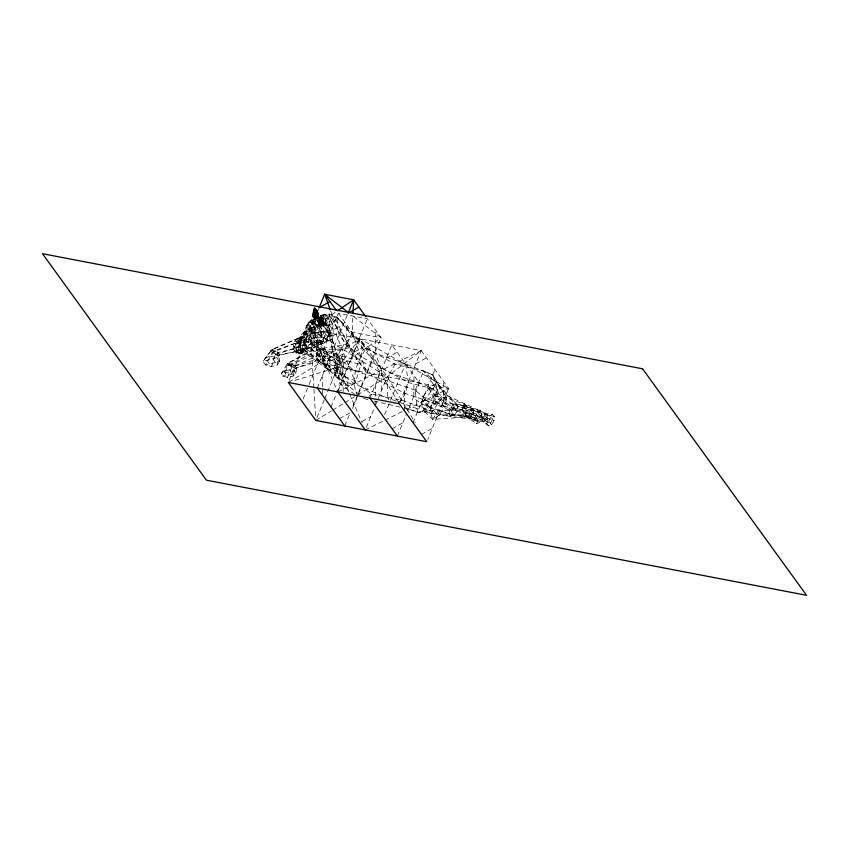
<?xml version="1.0" encoding="UTF-8"?>
<svg xmlns="http://www.w3.org/2000/svg" width="849" height="849" viewBox="0 0 849 849"><rect width="100%" height="100%" fill="white"/><g stroke="black" fill="none" stroke-linecap="round" stroke-linejoin="round"><path stroke-width="0.64" stroke-dasharray="4.25 3.18" d="M314.926 315.361L315.616 316.39L313.249 313.875L313.652 312.145L313.44 313.228L316.932 317.866L316.815 318.704L319.065 317.972L317.133 314.735L316.369 311.413L313.79 310.479L314.682 313.207L313.525 310.713L313.037 317.123L315.191 318.587C313.111 316.019 317.324 312.029 313.95 309.673C314.682 307.518 316.465 314.501 316.921 315.86C321.973 317.622 312.719 310.787 314.034 308.962C315.648 310.118 311.169 314.385 315.223 316.242L314.533 315.648L315.605 318.725L316.868 318.619C314.427 317.94 315.711 314.406 317.749 314.417C320.158 324.88 317.42 309.121 314.374 308.749C311.742 312.167 311.88 321.4 318.842 317.25M317.335 312.697L318.492 314.279C318.619 319.574 319.097 312.708 317.038 312.007L318.184 314.501L316.857 312.549C316.454 308.123 311.679 308.792 314.703 312.814L313.546 310.32L316.359 314.979L313.652 312.358L314.151 311.063C312.23 311.901 315.35 314.618 315.743 316.008L315.541 336.565M322.567 394.021L322.747 374.706M343.155 391.527L343.283 378.643M346.689 345.532L346.88 324.934M375.173 405.398L375.205 401.535M375.258 396.387L375.364 384.799M375.619 351.083L375.82 330.484M381.732 390.02L381.923 369.421M404.602 409.759L404.782 390.444M413.813 396.175L414.015 375.576M443.231 401.821L443.422 381.222M315.202 312.888L314.724 312.538L315.191 313.079L315.892 311.848L317.749 314.417C316.921 321.792 320.742 313.79 315.69 311.827C311.88 305.534 315.181 313.493 317.303 315.075L314.968 315.669L316.709 318.715L313.557 315.287L314.968 315.669L316.932 317.866L316.709 318.715L315.807 318.64L312.835 314.777L312.803 315.626L314.491 317.102L312.952 314.926L313.589 313.154L312.782 315.839L315.329 318.63L312.803 315.626L312.92 313.875L312.814 315.531C314.056 318.991 319.617 321.601 312.814 315.531L313.122 314.692L315.393 316.231L313.27 313.292L313.61 312.336M321.474 320.02L321.007 319.829C318.142 314.013 317.781 326.058 322.174 325.103L322.482 325.623L323.586 324.987L324.35 324.371L323.756 324.042C321.166 328.754 314.162 321.867 321.909 325.846L319.235 324.392L321.039 325.91L318.471 323.458L319.415 324.424C317.611 318.704 322.036 309.036 323.904 323.607C325.199 324.944 319.213 320.593 319.266 318.333C323.342 316.932 320.126 323.607 321.145 325.92L318.789 324.477L318.46 323.352L320.826 325.432C321.463 326.239 317.123 322.652 321.495 325.942L322.174 325.103L318.608 322.344L318.916 320.954L319.266 322.185L321.071 323.002C322.567 323.416 321.102 326.876 322.62 325.475L321.718 323.575M299.527 337.817C302.966 342.073 302.923 348.366 302.011 353.534L300.525 353.025C296.11 345.363 298.487 336.289 305.162 331.004C306.192 319.394 318.991 314.47 329.168 314.109C332.405 322.004 334.548 330.898 332.235 339.335L326.865 341.011L302.011 353.534L296.832 353.28L296.004 352.42L297.001 342.943L295.187 340.428C302.414 337.223 305.47 328.202 313.865 326.897C320.508 325.114 329.189 326.069 331.333 317.6L336.841 317.091L358.809 339.536L375.428 353.354L405.631 363.892L432.948 375.014L437.532 389.988L429.838 410.322L424.67 411.839L417.517 412.455L404.294 407.212M322.779 318.778L319.638 317.547L323.278 320.094L323.395 321.039L322.779 318.778L321.166 318.088C322.015 320.052 324.222 328.765 323.395 320.391L322.418 318.025L320.349 317.271L320.402 315.595C324.636 317.982 324.987 329.815 322.015 319.235L320.02 317.335L320.402 315.595C325.4 324.583 322.079 315.998 319.468 317.696M435.017 396.345C456.507 396.706 473.668 412.656 494.245 416.36L488.854 425.996L482.423 420.457L482.529 417.432L483.994 414.588L485.946 413.601L492.388 414.312L494.245 416.36L493.98 420.637L491.741 424.627L488.854 425.996L482.423 420.457L462.97 414.97L430.761 413.612L419.841 405.631M424.468 411.754L432.672 419.364L464.806 417.188L483.728 421.911L485.681 420.913L487.146 418.079L487.252 415.044L485.946 413.601L444.218 394.297L432.746 374.929L439.655 387.728L458.004 406.703L481.988 413.357L481.436 418.313L479.123 422.622L476.395 423.768L469.858 418.928L468.669 416.838L468.988 412.964L470.643 409.579L472.649 408.656L480.449 410.672L481.988 413.357L476.395 423.768L474.856 421.072L468.669 416.838L448.972 413.718L421.826 404.113L415.67 399.603M324.796 398.669L352.176 332.235L352.897 316.03L381.105 337.785L352.494 407.191M351.73 384.204L338.454 378.813L319.213 361.303L317.314 359.106L316.136 353.916L316.369 348.759L317.887 346.668L339.823 355.964L357.005 359.753M348.27 385.955L317.314 359.106L317.887 346.668L287.482 363.457L281.295 373.571L282.632 376.224L287.45 377.338L292.937 376.245L295.866 373.592L296.556 367.776L295.346 365.972L288.936 362.916L287.482 363.457L288.681 365.25L295.102 368.307L320.731 359.212L341.882 375.566L355.848 380.851M344.1 374.059L316.136 353.916L292.194 363.966L289.711 369.824L292.937 376.245L295.102 368.307L319.213 361.303L319.797 348.865L317.887 346.668M319.213 361.303L320.731 359.212L320.975 354.054L319.797 348.865L288.681 365.25L282.632 376.224L295.866 373.592L294.529 370.939L295.346 365.972L317.314 359.106M313.483 311.381L313.589 309.885M314.024 317.526C312.941 304.154 322.047 317.314 317.017 316.125L318.651 316.836L319.065 317.972L317.643 314.958L315.234 312.411L317.515 314.501L315.149 312.145C319.235 314.661 317.515 318.014 318.184 318.29L315.775 317.781L316.454 318.662L315.637 317.6L316.083 318.651M313.44 347.474L319.447 345.097C323.883 336.66 321.177 326.058 317.622 317.749L308.208 322.928C309.768 331.036 307.508 340.884 313.44 347.474C316.104 338.974 316.762 328.531 310.766 321.209L314.639 317.473L317.622 317.749L323.384 315.223L329.168 314.109L336.841 317.091L353.417 335.917L366.662 348.143L375.428 353.354L380.564 367.352L377.635 379.63L405.228 393.427L432.916 402.872M357.694 396.377C350.117 380.034 356.336 361.716 366.662 348.143L395.082 364.253L423.831 371.066L437.532 389.988L408.337 382.57L380.564 367.352L362.024 347.803L336.841 317.091L332.511 323.978C320.434 328.383 317.452 326.366 322.418 318.025L320.551 317.377M417.315 412.37L422.558 411.394L450.617 416.498L469.858 418.928L471.874 418.005L473.53 414.62L473.848 410.746L472.649 408.656L456.348 403.922L436.938 383.164L423.619 370.981M337.615 373.656L327.597 369.4L324.265 364.783L299.994 347.241L277.963 352.611L276.753 357.684L262.946 361.419L272.03 349.406L274.949 350.382L278.196 355.646L277.305 364.953L271.595 366.503L265.641 365.038L262.946 361.419L272.03 349.406L302.403 336.459C315.881 342.189 332.617 350.308 329.815 367.808L332.861 372.34M319.309 324.414L322.62 322.885L324.35 324.371L320.773 322.068L319.107 319.956M315.563 316.581L314.883 315.531L315.552 317.399L313.981 316.942L314.501 317.6L315.552 317.399L312.984 314.809L314.151 307.688M316.709 318.715L313.812 316.008L315.488 318.046L314.576 318.29L312.899 315.17L313.589 313.154L312.92 313.875L314.119 316.146C311.742 313.419 313.865 317.25 315.658 316.21L315.722 315.584L316.316 316.072L313.568 312.761L313.854 311.583M312.867 315.032L314.512 317.685M326.939 325.379L319.914 315.669L323.384 315.223C327.035 323.267 328.637 332.277 326.865 341.011L324.392 342.54C319.383 334.761 318.853 324.689 319.914 315.669L329.168 314.109L329.327 335.323L323.586 341.436C314.915 343.58 308.155 348.822 300.525 353.025L298.084 353.014L302.011 353.534L299.018 349.385L295.42 351.327L293.436 348.854L293.276 345.299L295.187 340.428L314.491 332.999L326.43 331.322L332.235 339.335C320.848 344.461 308.919 349.873 296.11 349.226L293.276 345.299C302.371 340.81 312.931 341.213 322.79 340.322L326.43 331.322L325.464 324.732L325.899 314.852L336.841 317.091L338.093 326.929L336.14 334.389L355.391 382.528L371.671 394.085L401.704 400.187L429.838 410.322M319.468 319.606L320.837 321.538L319.075 320.275L319.564 321.039L321.92 323.299L318.98 320.89L320.71 322.376C316.433 319.001 321.431 319.712 321.824 323.681M377.635 379.63L360.814 364.805L338.093 326.929L333.105 330.059L315.605 333.148L308.208 322.928L305.162 331.004C309.163 336.427 309.386 344.811 307.189 350.966C301.554 342.72 304.006 331.301 308.208 322.928L331.333 317.6L344.821 342.709L361.016 356.676L390.232 372.711L418.334 382.729L423.831 371.066L432.948 375.014M305.481 350.51L296.121 352.303L294.72 350.637L294.699 347.262L296.099 341.691C303.443 337.647 308.123 330.017 311.87 322.737L321.039 325.91L320.657 324.169L318.619 323.289L320.338 325.443L318.799 324.382L320.222 325.188M321.856 318.736L320.402 315.595L318.821 324.987L321.909 325.846M462.089 410.003L487.262 419.671L491.741 424.627L485.681 420.913L466.526 415.352L462.089 410.003L462.694 405.206L464.424 403.371L466.26 405.589L467.13 410.545L466.526 415.352L464.806 417.188L462.97 414.97L462.089 410.003L429.891 410.629L422.25 399.794L429.488 407.69L453.95 415.607L471.874 418.005L479.123 422.622L475.408 416.127L468.988 412.964L449.97 408.878L422.929 396.663L415.044 390.094M462.97 414.97L464.424 403.371M464.806 417.188L466.26 405.589M421.826 404.113L422.929 396.663L430.008 386.868L436.938 383.164L439.655 387.728L436.577 397.894L429.488 407.69L422.558 411.394L421.826 404.113L436.938 383.164M322.28 318.874L322.418 318.025L320.858 317.664M316.857 312.549L317.515 313.557L316.932 312.835C318.173 313.345 320.02 318.566 317.346 317.186L318.683 318.067L316.613 318.205L317.25 318.555L315.945 317.94L317.335 318.534M322.058 322.907L320.72 318.173L322.418 318.025L322.588 319.16M320.115 317.25L320.402 315.595L322.8 319.967M316.698 311.912L316.953 310.469L314.385 307.274L315.69 311.827M317.484 317.728L318.683 318.067L317.335 318.11L318.12 318.311L318.311 317.484L314.65 313.61L313.95 311.403M316.178 340.576L319.447 345.097L318.725 344.981C313.419 337.223 313.164 326.483 314.639 317.473L320.444 325.772M448.972 413.718L449.97 408.878L453.026 404.814L456.348 403.922L458.004 406.703L457.006 411.542L453.95 415.607L450.617 416.498L448.972 413.718L456.348 403.922M319.033 321.039L319.182 320.285M320.964 325.889L318.513 322.822L318.831 321.93L320.381 324.276L319.107 323.883L320.699 324.605L318.746 323.639M319.893 323.904L318.906 322.111L321.028 323.416L322.27 325.613L318.863 323.872L318.831 321.93L318.619 323.373M272.03 349.406L275.267 354.67L271.595 366.503L265.079 357.769L270.799 356.219L274.949 350.382L299.315 341.839L321.76 356.665L329.815 367.808L327.597 369.4L301.957 350.414L299.994 347.241L299.315 341.839L300.313 337.382L321.559 349.809L329.614 360.952L334.75 359.297M299.994 347.241L302.403 336.459L270.916 350.255L272.253 352.441L275.267 354.67L278.196 355.646L304.038 349.501L329.815 367.808M278.196 355.646L279.31 354.797L301.957 350.414L304.356 339.632L302.403 336.459M301.957 350.414L304.038 349.501L305.035 345.034L304.356 339.632L272.253 352.441L265.641 365.038L279.448 361.303L279.31 354.797L277.963 352.611L274.949 350.382M319.797 348.865L342.858 359.414L343.707 367.532L341.882 375.566L338.454 378.813L335.419 375.354L334.57 367.235L336.395 359.201L339.823 355.964L342.858 359.414L360.549 364.646M335.419 375.354L339.823 355.964M338.454 378.813L342.858 359.414M432.703 402.787L444.844 406.607L446.914 397.778L444.218 394.297L435.898 401.704L429.891 410.629L432.672 419.364L438.837 415.522L444.844 406.607L467.13 410.545L493.98 420.637L489.491 415.681L483.994 414.588L462.694 405.206L435.898 401.704L427.716 386.539L436.577 397.894L457.006 411.542L473.53 414.62L481.436 418.313L477.722 411.807L453.026 404.814L430.008 386.868L418.122 382.644M317.887 313.812L318.099 312.931L314.618 308.749M320.232 331.853L326.865 341.011L321.049 342.073L297.001 342.943C302.849 340.587 304.685 333.561 310.914 331.662L312.973 324.265L317.622 317.749L314.459 317.685L311.87 322.737L312.039 345.532M306.149 332.373L307.635 327.141L310.299 325.687L309.821 330.155L306.149 332.373L306.287 349.724M317.484 313.111L317.759 312.156L315.945 309.959L317.43 311.392L317.091 312.453L317.759 312.156L315.563 309.991M312.973 324.265L320.306 325.761L318.651 324.042L320.381 325.538L318.651 324.042L318.991 325.347L320.826 325.432M322.96 322.662L323.469 321.23L322.015 319.235L321.41 320.582L322.641 321.771L323.469 321.23L323.947 323.161L323.023 322.896L323.469 321.23L322.726 321.994M317.314 318.608L316.826 315.924M323.84 322.196L322.004 319.776L323.586 320.88L323.034 319.436L321.474 318.619M319.203 307.561L288.331 382.453L359.721 338.751L448.707 388.524L427.779 439.294M303.072 399.019L308.558 385.722M309.057 384.512L338.433 313.249L367.362 318.799L381.105 337.785L337.743 367.235L293.276 380.936M317.261 388.004L348.132 313.111M324.297 399.879L315.817 420.425L331.439 410.863M331.004 406.989L336.395 393.925M336.883 392.737L367.362 318.799M338.295 390.742L359.721 338.751L387.208 376.723L415.299 422.844M344.758 425.975L350.234 412.678L339.462 418.674M352.547 408.486L357.068 397.512M358.565 393.883L373.464 357.737M369.888 398.096L391.813 344.906L419.3 382.878L407.86 410.629M366.28 427.493L374.759 406.947M375.258 405.737L387.208 376.723L421.221 350.552L448.707 388.524L403.519 410.937M384.618 414.705L389.532 402.776M390.519 400.367L405.557 363.892M313.833 387.866L310.256 329.263L421.221 350.552L399.295 403.742L359.721 338.751L337.743 367.235L348.865 392.546M417.517 412.455L415.257 390.179L418.334 382.729M397.374 436.068L406.862 413.06M413.038 422.728L434.964 369.538M359.689 371.522L343.707 367.532L320.975 354.054L291.844 367.267L287.45 377.338L284.224 370.917L288.936 362.916L316.369 348.759L339.526 361.016M320.423 317.781L321.516 318.704L321.018 317.876C319.404 316.104 318.524 320.19 320.922 320.508L319.16 319.404L319.723 320.243L320.89 320.89L319.192 319.012L321.41 320.582L320.975 320.084M318.906 322.111L321.782 324.477L320.699 325.082L318.502 322.896L320.243 324.307L319.659 323.957C321.039 323.777 324.095 321.75 321.378 320.964L322.524 321.951L319.245 319.733M322.885 322.44L323.469 321.23L322.811 322.217M468.669 416.838L472.649 408.656M469.858 418.928L473.848 410.746M323.915 323.819L320.147 320.582L323.989 324.201L323.151 323.363L324.074 322.96L321.867 321.102L323.947 322.694M482.423 420.457L485.946 413.601M483.728 421.911L487.252 415.044M314.639 317.473L311.87 322.737L320.306 325.761L317.622 317.749L311.87 322.737L329.21 319.415M316.921 315.86L317.749 314.417L316.603 315.075M316.306 311.519L316.953 310.469L315.149 309.025M315.945 317.94L317.102 318.577L317.685 317.664L315.722 315.584M321.845 322.217C317.144 319.266 326.377 324.53 323.363 324.318C324.403 326.43 320.71 324.297 322.62 325.475M319.755 323.936L320.275 324.318L318.566 322.578L320.72 324.477L321.782 324.477L320.222 324.52M315.541 309.418L316.953 310.469L316.051 311.328L315.892 308.718L314.894 308.834L317.43 311.392L316.879 312.878L317.653 314.194L318.099 312.931L316.73 311.307M432.672 419.364L446.914 397.778M305.162 331.004L303.189 333.869L304.642 335.886C314.979 339.133 326.016 337.7 336.14 334.389L330.983 336.162L328.436 332.649L327.947 323.076L336.989 357.111L337.042 370.238L340.205 384.353L356.495 395.549M430.761 413.612L444.218 394.297M318.248 315.552L318.449 314.034M422.558 411.394L439.655 387.728M450.617 416.498L458.004 406.703M316.815 315.595L317.749 314.417L316.719 315.34L317.908 315.478L319.065 317.972M319.341 318.608L320.986 319.935L319.404 318.142M323.957 323.087L322.323 321.569L324.074 322.96M310.766 321.209L306.542 325.623L315.202 337.838M315.053 318.545L315.552 316.221M323.098 323.129L324.053 323.543L320.073 320.36L321.389 319.436L319.935 317.441M297.394 352.059L300.525 353.025L310.638 343.601L316.91 342.465L320.837 340.651L322.875 343.474M323.448 325.071L320.954 324.031C321.177 325.029 324.403 325.379 323.32 324.392L319.882 322.397L321.24 323.289C318.693 323.299 320.773 319.914 321.909 322.408L324.148 323.947M322.811 325.379L324.127 324.498L323.267 323.83L323.936 324.01M322.514 319.574L322.853 320.062M315.414 311.954L315.902 311.286L317.547 313.217L316.953 312.984L316.953 310.469L314.756 308.792L316.369 311.413L315.053 311.88L317.494 314.342L317.027 313.323L317.526 313.801L318.396 316.104M321.867 320.901L323.565 321.867L324.085 322.514L322.355 321.262L324.095 322.864L321.845 321.463L324.042 323.236L320.073 320.36L322.312 321.898L321.389 319.436L319.266 319.564M368.944 396.239L371.671 394.085M315.499 309.885L317.43 311.392M336.82 365.898L324.265 364.783L321.76 356.665L321.559 349.809L323.777 348.217L346.095 344.683M335.185 312.336L310.256 329.263L337.276 390.763M321.718 319.341L321.962 318.746L322.747 319.373L321.654 318.799M332.553 410.184L343.707 403.349M344.821 402.67L354.542 396.716M357.578 394.87L387.208 376.723L310.256 329.263L337.743 367.235L448.707 388.524M332.458 359.934L343.229 353.937M354.245 352.048L365.006 346.052M386.327 358.204L397.099 352.208M415.745 363.85L426.506 357.853M362.152 421.412L370.769 416.615M392.089 428.766L402.851 422.77M421.497 434.412L432.268 428.416M398.319 402.055L401.704 400.187L405.228 393.427L408.337 382.57L405.631 363.892L395.082 364.253L390.232 372.711L387.643 380.766L387.494 398.001L388.789 399.794M314.809 318.417L315.488 318.046L313.663 315.924M320.349 317.271L321.601 316.592L322.079 318.757M314.703 315.658L313.684 313.355L317.303 315.075L315.457 313.217L317.643 314.958L318.799 317.452L317.271 316.921L318.428 317.484M320.009 320.126L321.389 319.436L319.776 319.457M337.796 391.941L421.221 350.552M365.293 429.912L383.822 420.711M384.99 420.138L402.362 411.521M313.759 310.883L313.652 312.358L316.571 315.998L313.812 313.536L315.064 315.669L313.684 313.355M313.557 310.129L314.756 312.23L313.865 309.514M316.507 312.368L315.52 311.243M318.672 316.178L317.494 314.003L318.64 316.783L317.505 313.43L318.651 315.807L318.248 313.292L315.106 307.741M318.375 316.942L317.102 316.39L318.651 316.836L317.006 313.706L318.396 316.698M315.255 312.421L313.96 309.11M275.267 354.67L305.035 345.034L329.614 360.952M313.716 309.248L315.212 311.328M319.935 319.903L321.389 319.436L319.861 319.68M300.525 353.025L306.319 351.677L304.642 349.353L299.018 349.385L296.694 351.104L300.525 353.025L300.419 339.048M304.356 339.632L327.109 352.834L348.44 347.92M308.728 328.648L329.242 324.721M303.91 334.877L329.285 330.017M296.099 341.691L329.327 335.323M294.699 347.262L321.856 342.062M315.743 316.008L315 315.032L315.669 316.199L316.995 315.881L315.531 313.483M323.925 323.257L321.845 321.463M314.905 311.679L316.369 311.413L314.65 310.84M321.76 320.402L323.734 321.262L321.018 318.693M321.559 349.809L340.099 348.992M320.657 324.169L322.397 325.666L321.856 324.647L321.973 325.698M429.626 410.237L438.837 415.522L466.526 415.352M321.76 356.665L336.788 357.026M322.418 322.45L320.37 321.538L322.047 322.705L320.466 322.026L321.633 323.034L320.285 322.174M314.862 311.36L316.369 311.413L314.756 311.095M322.397 325.666L321.081 325.591L319.086 323.872M319.362 317.951L321.622 319.447M317.102 316.39L318.651 316.836L315.393 312.952L317.643 314.958M323.904 323.384L323.023 322.896L324.042 323.395M318.375 316.826L317.017 316.125L318.651 316.836M313.037 317.123L314.777 318.014L313.419 315.796L315.488 318.046L314.968 318.502L315.616 318.035L313.907 316.051M318.991 325.347L320.381 325.538M317.048 314.491L315.308 312.676L317.611 314.873L318.757 317.367L317.006 314.13M313.292 315.011L314.034 316.093L313.079 315.446L312.814 316.688L314.65 318.004L313.079 315.446L312.761 316.04L314.671 318.014M318.12 318.311L317.102 318.184M338.433 313.249L352.176 332.235L381.105 337.785M367.797 399.656L362.045 397.937M374.027 401.046L400.049 407.117M323.098 320.487L321.315 319.256L323.034 319.436L323.204 320.105M323.363 324.318L324.127 324.498M312.857 314.204L314.013 316.613L313.111 314.608M318.375 317.059L317.186 316.656L318.757 317.367L317.908 315.478M404.962 408.401L419.682 412.264M322.249 324.965L323.331 325.082L321.951 324.785M319.097 324.35L320.402 325.772M317.271 313.514L317.813 313.674L317.759 312.156L315.881 310.522M322.089 324.891L323.108 325.209L322.44 324.997M316.369 318.152L317.473 318.502L316.146 318.067M310.914 331.662L315.605 333.148M287.482 363.457L295.346 365.972M288.681 365.25L296.556 367.776M315.913 318.64L314.937 318.279L315.605 318.725M270.916 350.255L277.963 352.611M272.253 352.441L279.31 354.797M415.257 390.179L387.643 380.766L355.062 371.13L336.989 357.111L344.821 342.709L353.417 335.917L358.809 339.536L362.024 347.803L360.814 364.805L355.391 382.528L348.483 386.04L340.205 384.353L329.709 334.4M321.187 325.666L321.357 325.729M417.018 408.592L387.494 398.001L354.171 383.716L337.042 370.238L328.436 332.649M320.848 321.442L322.418 322.142L321.346 321.357M317.335 318.11L317.982 318.354L315.902 316.168L317.059 318.662M321.824 321.697L320.073 320.36L322.312 321.898M424.85 399.9L451.127 410.842M318.407 317.282L318.513 316.157L317.017 314.289M315.128 318.375L315.945 318.736L314.937 318.279M324.138 323.915L320.413 321.782M322.344 320.911L323.989 321.962L322.227 320.37M320.943 320.317L319.256 318.439L321.559 319.606M318.959 323.83L320.031 324.382L319.277 323.936M315.128 309.376L316.401 310.723M435.898 401.704L444.844 406.607M318.64 322.62L320.699 324.605M319.139 322.355L321.782 323.883L321.071 323.002M319.309 322.429L321.76 324.074M320.147 320.582L321.824 321.601M321.782 319.182L323.511 320.678M323.968 321.856L322.259 320.476L324.085 322.408M320.084 322.302L321.867 323.49L321.124 322.832M321.262 322.164L322.132 322.716M319.489 322.461L321.028 323.416M321.835 322.026L322.387 322.387M434.646 394.658L455.839 409.579M324.35 324.371L322.62 322.885M320.89 320.89L319.16 319.404M318.492 323.692L320.763 325.294L320.2 324.849M315.775 317.781L316.868 318.619M316.995 313.939L317.494 314.342L315.053 311.88L317.515 313.897M313.557 315.287L315.096 316.263L314.417 315.648M314.639 313.78L316.231 315.138L315.149 313.875M359.371 394.498L348.483 386.04L330.983 336.162M320.731 323.586L322.896 325.422M321.007 319.829L319.256 318.439M313.737 315.382L314.799 316.242L313.96 315.499M315.913 315.648L313.461 311.604L314.682 313.207M322.333 322.206L324.063 323.702M313.981 313.695L316.083 315.51L314.65 313.96L316.804 315.287L315.372 313.865M314.183 313.822L316.083 315.51L314.406 313.918M433.064 410.3L438.837 415.522M315.149 312.145L317.494 314.342M319.012 322.249L320.742 324.138M315.138 314.045L316.231 315.138M314.501 316.974L314.034 316.518L314.491 317.102M317.006 313.706L318.63 316.581M315.053 311.88L316.985 313.833M483.994 414.588L487.146 418.079M482.529 417.432L485.681 420.913M336.395 359.201L343.707 367.532M334.57 367.235L341.882 375.566M316.369 348.759L320.975 354.054M316.136 353.916L320.731 359.212M317.505 313.313L318.46 315.234M321.4 318.959L319.659 317.462L321.092 319.447M462.694 405.206L467.13 410.545M314.236 317.94L312.75 316.146L313.079 315.446L314.077 317.823L313.026 315.329L314.172 317.823M313.812 313.536L315.658 316.21M318.492 314.279L317.367 312.825L318.513 314.491M315.053 314.799L315.817 315.828M325.899 314.852L332.511 323.978M325.379 319.383L333.105 330.059M325.464 324.732L333.116 335.313M319.426 320.243L327.512 331.407M319.5 325.591L327.512 336.66M313.812 321.58L321.559 332.277M313.865 326.897L321.591 337.573M314.491 332.999L321.049 342.073M309.28 334.899L314.703 342.391M304.579 332.246L307.762 336.65M310.108 341.287L313.95 346.604M304.027 336.735L308.399 342.763M304.08 342.051L308.42 348.048M299.039 338.931L301.83 342.784M298.254 343.092L302.69 349.226M296.45 350.764L298.328 353.354M295.42 351.327L296.832 353.28M293.436 348.854L296.004 352.42M314.767 315.902L315.499 316.964M314.862 311.742L313.621 309.62M318.651 324.042L319.829 325.761M318.46 315.531L317.484 314.088L318.64 316.677M315.637 317.6L316.359 318.672M292.194 363.966L295.102 368.307M288.936 362.916L291.844 367.267M300.313 337.382L305.035 345.034M299.315 341.839L304.038 349.501M317.632 314.926L318.778 317.42M314.767 312.124L313.61 309.726L314.714 312.623M430.008 386.868L436.577 397.894M422.929 396.663L429.488 407.69M453.026 404.814L457.006 411.542M449.97 408.878L453.95 415.607M470.643 409.579L473.53 414.62M468.988 412.964L471.874 418.005M313.069 314.523L314.066 316.369M335.769 319.702L352.929 353.8M317.537 314.671L318.683 317.165M349.395 393.756L362.173 422.813M316.051 311.328L314.385 307.274L315.764 311.243M352.176 332.235L366.672 372.785L339.186 334.814L330.654 310.967M321.856 324.647L322.185 325.645M313.525 310.713L313.769 311.785M318.513 314.894L318.662 315.924M313.918 389.171L315.743 419.119M327.109 352.834L327.597 369.4M323.777 348.217L324.265 364.783M323.384 315.223L323.586 341.436M317.622 317.749L317.823 343.728M487.262 419.671L486.997 423.938L492.388 414.312L489.491 415.681L487.262 419.671M475.408 416.127L474.856 421.072L480.449 410.672L477.722 411.807L475.408 416.127M318.248 313.292L317.982 314.045L316.274 311.201L318.248 313.292M279.448 361.303L277.305 364.953L270.799 356.219L276.753 357.684L279.448 361.303M284.224 370.917L281.295 373.571L294.529 370.939L289.711 369.824L284.224 370.917M321.506 323.713L320.848 323.522L321.506 323.713M320.275 324.318L319.574 323.957L320.169 324.35M323.501 322.493L322.312 321.665L324.042 323.161L323.501 322.493M321.92 322.429L320.317 321.293L321.951 322.514M314.459 317.303L313.992 316.815L314.47 317.377M314.512 314.724L313.355 312.22L314.512 314.724"/><path stroke-width="1.27" d="M353.004 313.536L353.619 299.814L324.679 294.263L319.702 306.351M365.823 316.677L353.619 299.814L348.132 313.111L358.904 307.115M337.361 310.861L353.619 299.814M319.203 307.561L329.974 301.565M330.229 309.768L324.679 294.263L348.716 312.803M324.679 294.263L336.119 310.065M369.888 398.096L397.374 436.068M337.796 391.941L365.293 429.912M317.261 388.004L344.758 425.975M642.576 368.806L42.45 253.692L206.424 480.194L806.55 595.308L642.576 368.806M399.295 403.742L288.331 382.453L315.817 420.425L426.782 441.713L399.295 403.742"/></g></svg>
